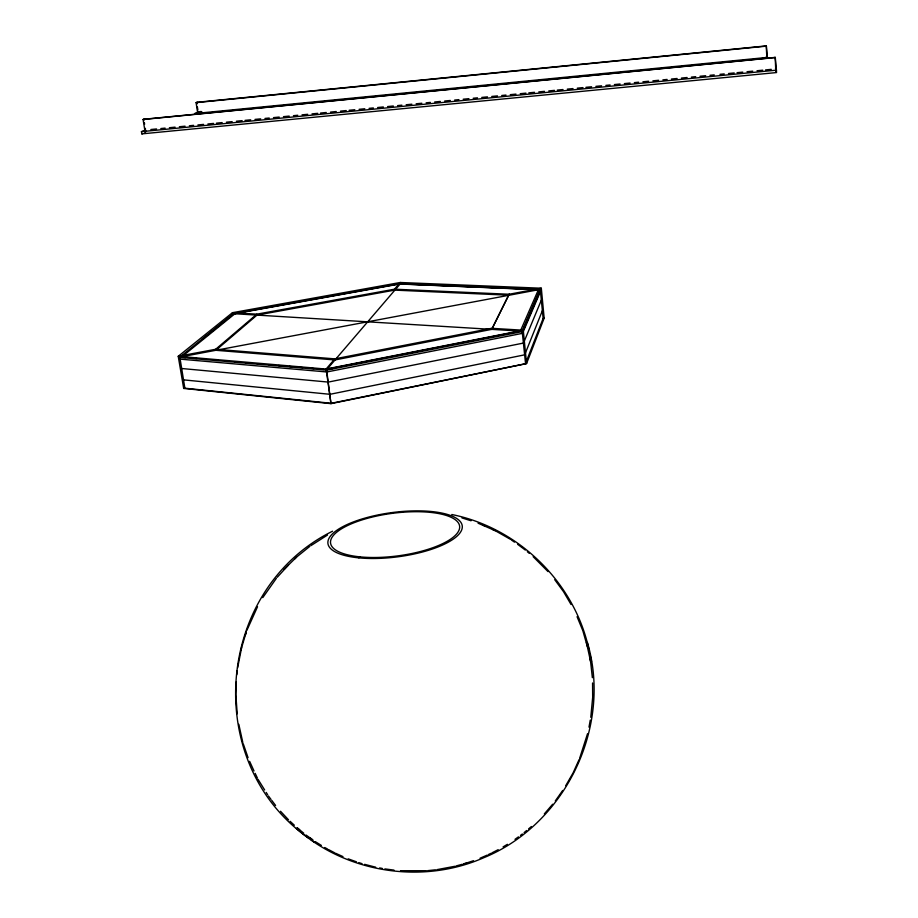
<?xml version="1.0" encoding="UTF-8"?>
<svg xmlns="http://www.w3.org/2000/svg" width="918" height="918" viewBox="0 0 918 918"><rect width="100%" height="100%" fill="white"/><g stroke="black" fill="none" stroke-linecap="round" stroke-linejoin="round"><path stroke-width="1.38" d="M775.572 68.861L775.561 68.161M232.461 312.682L256.856 314.163L394.499 289.204L509.157 294.242L541.322 288.218L523.26 330.216L526.565 363.562L330.973 403.656L183.68 388.429L178.23 356.287L232.461 312.682L400.248 282.492L541.322 288.218L544.156 318.179L526.565 363.562L331.249 403.289L184.874 388.199L179.825 357.091M236.328 681.845L235.823 694.456L237.223 713.825M236.764 674.776L237.269 670.656M237.613 667.902L241.652 647.488M326.613 369.828L330.973 403.656L326.131 369.013L334.829 358.858L491.612 328.311L523.26 330.216L326.131 369.013M588.989 727.136L590.263 720.114M590.779 717.302L592.672 697.278L592.558 682.992M587.509 733.769L579.637 758.314M240.872 650.128L246.345 631.722L245.175 635.658M246.839 630.448L257.522 606.764M180.915 356.276L233.62 313.681L400.122 283.673L540.277 289.457L543.146 318.385L525.544 363.482L522.17 331.26M525.211 353.522L542.412 310.594M541.402 300.002L523.512 343.057L328.288 382.083L181.546 368.497M540.576 291.258L522.549 333.326L326.877 371.974L179.951 359.122M522.021 331.214L540.105 289.422L181.374 356.769M522.79 330.595L526.083 322.952M526.484 322.023L528.079 318.328M528.47 317.421L540.427 289.675L400.214 283.892L233.424 313.956L202.109 339.281M579.086 759.599L573.142 772.807L565.74 785.67M491.727 329.367L509.157 294.242L491.727 329.367L334.978 359.948L215.856 350.297L215.684 349.265L256.856 314.163L257.006 315.103L215.856 350.297M262.777 597.629L276.398 578.283M562.677 790.478L555.298 800.921M552.647 804.237L544.317 813.91M326.659 369.69L400.214 283.892M400.248 282.492L394.499 289.204L394.614 290.122L509.249 295.217M277.247 577.284L288.504 564.972M309.791 546.394L296.571 557.077L284.064 569.344M294.552 559.051L296.571 557.077M528.55 828.92L531.396 826.533M524.098 832.603L526.657 830.503M181.971 356.654L234.893 313.761M520.506 835.357L522.331 833.98M514.998 839.327L518.441 836.86M310.915 545.636L327.496 535.045M503.075 846.889L507.402 844.319M332.557 531.201C214.973 589.379 201.019 763.409 309.068 838.409M498.21 849.666L492.002 852.833M488.514 854.497L490.946 853.35M487.286 855.071L480.045 858.215M473.527 860.694L466.746 862.943M144.608 119.673L144.505 119.042L143.093 119.489L144.837 130.264L141.452 131.653L141.831 133.879L142.623 133.603M144.459 132.972L145.503 132.617M194.937 114.302L194.823 113.545L197.565 112.455L196.096 102.632L197.244 102.265L766.22 45.9L766.886 57.937M200.801 111.514L198.77 111.812M467.71 862.622L463.498 863.953L465.598 863.299M456.062 865.961L462.259 864.286M454.823 866.294L436.83 869.667M524.683 354.83L329.998 394.304L183.462 379.857M331.754 368.692L334.301 368.187M522.376 331.57L326.613 370.149L179.664 357.423M183.68 388.429L184.874 388.199M543.146 318.385L544.156 318.179M257.006 315.103L394.614 290.122M427.719 870.643L435.522 869.805M196.096 102.632L766.415 46.141L767.437 58.35M194.823 113.545L767.391 57.409M762.078 58.339L764.923 58.052M775.182 57.398L143.805 119.26L143.942 120.086M143.093 119.489L775.297 57.559L776.433 70.17L776.548 72.556L141.831 133.879M150.85 129.507L156.553 128.945M160.834 128.531L165.114 128.118M169.394 127.705L175.097 127.154M179.377 126.73L185.08 126.179M189.36 125.766L193.641 125.353M197.921 124.94L203.624 124.389M207.904 123.964L213.607 123.414M216.453 123.138L222.167 122.587M226.436 122.174L232.151 121.624M236.419 121.199L242.134 120.648M244.98 120.373L250.683 119.822M254.963 119.409L260.678 118.858M264.946 118.433L269.226 118.02M273.507 117.607L279.21 117.056M283.49 116.643L289.193 116.093M293.473 115.668L297.753 115.255M302.033 114.842L307.737 114.291M312.017 113.878L317.72 113.327M320.577 113.04L326.28 112.489M330.56 112.076L336.263 111.526M340.544 111.112L346.247 110.562M349.104 110.275L354.807 109.724M359.087 109.311L364.79 108.76M369.07 108.347L373.351 107.934M377.631 107.509L383.334 106.958M387.614 106.545L393.317 105.995M397.597 105.581L401.877 105.168M406.158 104.744L411.861 104.193M416.141 103.78L421.844 103.229M426.124 102.816L430.404 102.403M434.684 101.978L440.388 101.428M444.668 101.014L450.371 100.464M454.651 100.051L458.931 99.637M463.2 99.213L468.914 98.662M473.195 98.249L477.463 97.836M481.743 97.423L487.447 96.872M491.727 96.447L497.441 95.897M501.71 95.483L505.99 95.07M510.27 94.657L515.973 94.106M520.254 93.682L525.957 93.131M528.814 92.856L534.517 92.305M538.797 91.892L544.5 91.341M548.78 90.916L554.483 90.366M557.341 90.09L563.044 89.539M567.324 89.126L573.027 88.576M577.307 88.151L583.01 87.6M585.868 87.325L591.571 86.774M595.851 86.361L601.554 85.81M605.834 85.385L610.114 84.972M614.394 84.559L620.098 84.008M624.378 83.595L630.081 83.045M634.361 82.62L638.641 82.207M642.921 81.794L648.624 81.243M652.905 80.83L658.608 80.279M662.888 79.855L667.168 79.441M671.448 79.028L677.151 78.478M681.431 78.064L687.134 77.502M691.415 77.089L695.695 76.676M699.975 76.263L705.678 75.712M709.958 75.299L714.227 74.886M719.941 74.324L724.222 73.91M728.49 73.497L734.205 72.947M737.051 72.671L742.754 72.12M747.034 71.696L752.737 71.145M757.017 70.732L762.732 70.181M765.578 69.906L771.281 69.355M141.452 131.653L776.433 70.17M426.422 870.712L400.512 870.712M399.823 284.018L538.396 289.744L520.334 331.111L327.118 369.151L178.23 356.287L215.684 349.265L334.829 358.858L334.978 359.948M233.62 313.681L520.644 331.123M182.831 357.274L185.677 357.515M192.206 358.089L197.118 358.513M203.326 359.041L205.804 359.259M214.571 360.017L218.369 360.338M224.703 360.889L228.525 361.222M234.939 361.772L238.806 362.105M245.29 362.667L250.488 363.115M257.063 363.689L259.691 363.907M268.974 364.71L271.659 364.939M278.349 365.525L282.411 365.869M289.193 366.454L291.924 366.695M298.763 367.28L302.906 367.636M309.836 368.244L314.013 368.6M321.025 369.208L323.836 369.449M393.971 870.103L384.871 868.898M379.639 867.923L382.255 868.405M451.759 514.516C518.555 527.816 574.748 582.746 588.908 649.451M364.618 864.331L375.714 867.2M461.961 517.936L471.06 520.77M358.858 862.633L362.059 863.666M356.459 861.818L348.174 858.835M478.071 523.203L495.261 530.707L510.259 539.222M342.976 856.609L335.426 853.178M482.627 524.935L485.094 526.071M492.496 529.434L495.261 530.707M328.724 849.689L334.416 852.684M324.765 847.521L327.737 849.15M321.357 845.409L315.264 841.622M296.422 828.472C346.488 872.995 422.28 884.688 483.579 857.802C565.109 824.582 612.455 727.159 587.394 642.439M511.315 539.945L514.482 542.136M517.649 544.328L525.303 550.054M309.63 837.606L313.015 840.016M305.992 835.013L311.741 839.121M311.191 839.913L314.725 842.437M303.778 833.223L297.053 827.726L299.612 829.826M527.311 551.718L529.319 553.37M533.163 556.675L548.035 571.627M294.368 825.248L290.111 821.289M288.527 819.797L280.518 811.26M554.736 579.706L563.514 591.662L571.065 604.537M268.435 795.998L270.982 799.36M271.751 800.381L275.595 805.465M264.682 790.008L258.004 779.279M266.186 792.406L267.689 794.793M577.055 616.712L582.827 630.666L587.302 646.41M254.022 770.959L249.627 761.343M255.158 773.335L257.43 778.097M243.259 743.798L248.067 757.671M242.822 742.536L238.806 724.279M592.362 677.691L590.584 661.511L586.43 642.416M589.964 654.327L591.525 661.499M589.815 657.942L590.584 661.511M144.356 122.564L144.631 124.217M145.331 128.325L145.469 129.151M145.606 129.977L145.882 131.618M201.65 111.491L201.822 112.616M197.244 102.265L197.427 103.424M196.67 102.449L196.911 103.941M197.381 106.936L197.852 109.919M198.081 111.411L198.322 112.903M766.323 57.386L766.691 55.723M775.067 57.249L775.125 58.614M775.262 59.177L775.825 71.524M360.212 556.882A65.086 21.447 -7.5 0 0 459.597 528.068A65.086 21.447 -7.5 0 0 365.421 518.888A65.086 21.447 -7.5 0 0 360.212 556.882M358.881 557.869A67.748 22.319 -7.5 0 0 462.236 527.827A67.748 22.319 -7.5 0 0 364.113 518.349A67.748 22.319 -7.5 0 0 358.881 557.869"/></g></svg>
